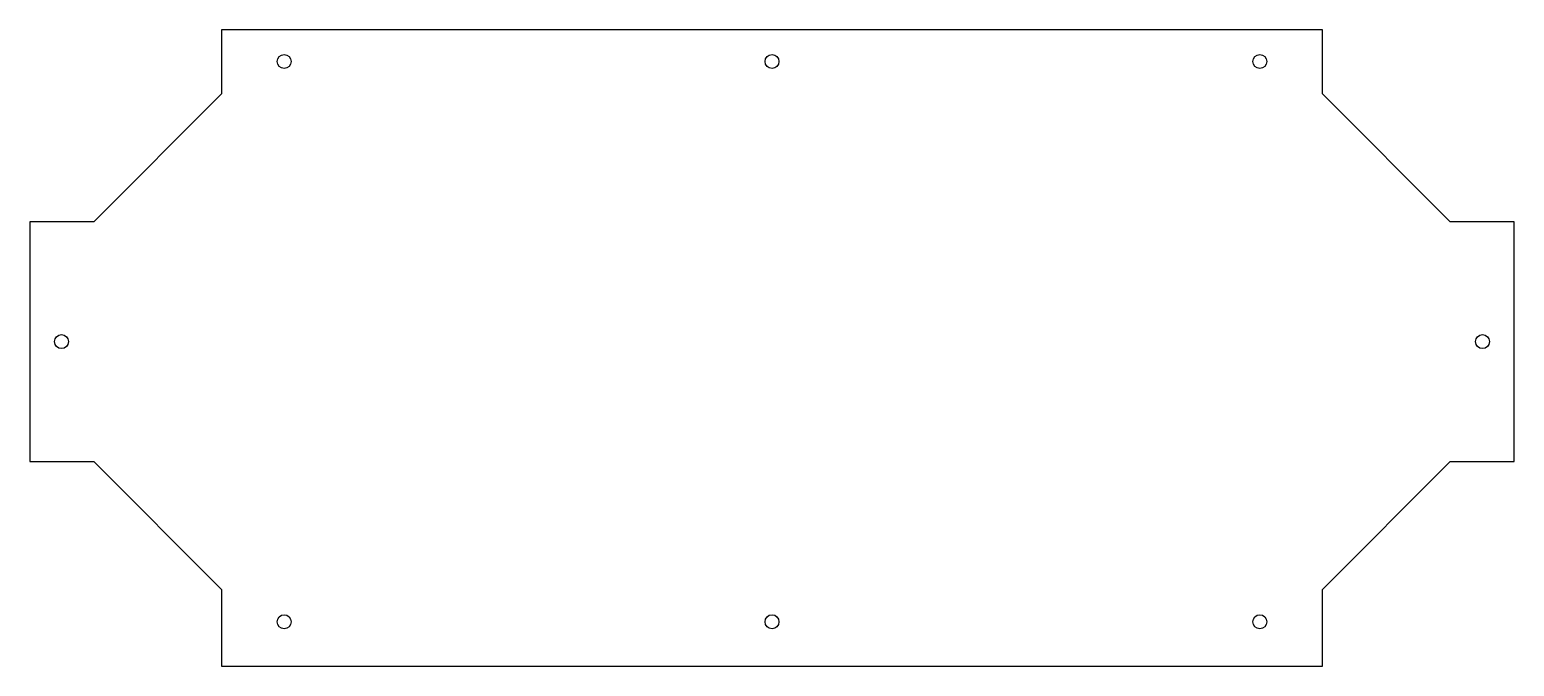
# Model space of a CAD drawing. Header units: millimetres. Extents: x -350 to 350, y -150 to 150.
import ezdxf

# ---------------------------------------------------------------- set-up
doc = ezdxf.new("R2010")
doc.units = ezdxf.units.MM
doc.layers.add('CUTOUTS', color=1, linetype='CONTINUOUS')
doc.layers.add('PERIMETER', color=5, linetype='CONTINUOUS')

msp = doc.modelspace()

# ---------------------------------------------------------------- linework, layer by layer
at = {"layer": 'CUTOUTS'}
for centre in [(-230, 135), (0, 135), (230, 135), (-335, 3), (335, 3), (-230, -129), (0, -129), (230, -129)]:
    msp.add_circle(centre, 3.3, dxfattribs=at)
at = {"layer": 'PERIMETER'}
for p, q in [((259.5, 150), (-259.5, 150)), ((-259.5, 150), (-259.5, 119.8)), ((259.5, 119.8), (259.5, 150)), ((-259.5, 119.8), (-319.8, 59.5)), ((319.8, 59.5), (259.5, 119.8)), ((-319.8, 59.5), (-350, 59.5)), ((-350, 59.5), (-350, -53.5)), ((350, 59.5), (319.8, 59.5)), ((350, -53.5), (350, 59.5)), ((-350, -53.5), (-319.8, -53.5)), ((-319.8, -53.5), (-259.5, -113.8)), ((259.5, -113.8), (319.8, -53.5)), ((319.8, -53.5), (350, -53.5)), ((-259.5, -113.8), (-259.5, -150)), ((259.5, -150), (259.5, -113.8)), ((-259.5, -150), (259.5, -150))]:
    msp.add_line(p, q, dxfattribs=at)

doc.saveas('drawing.dxf')
